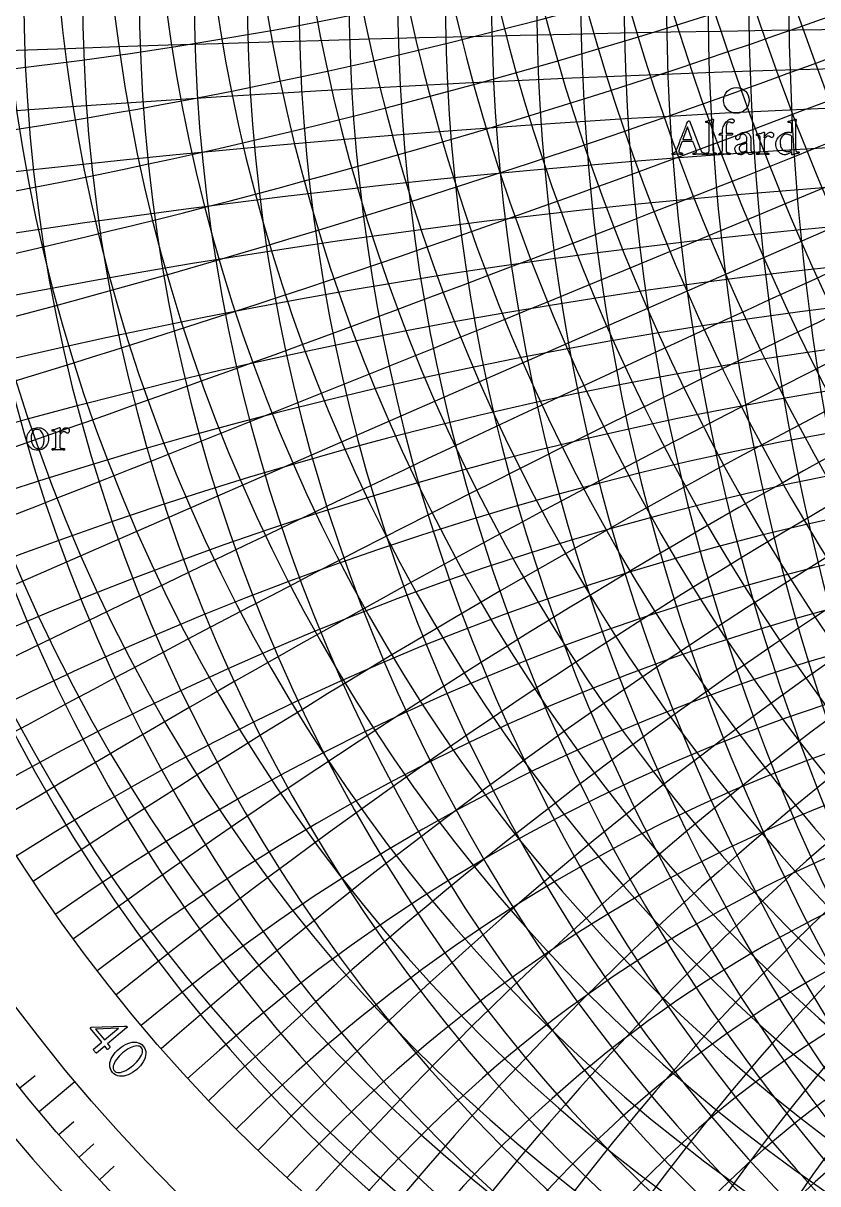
# Model space of a CAD drawing. Header units: millimetres. Extents: x -78 to 78, y -78 to 97.
# Drawn here: x -59.3 to -24.4, y -52.3 to -1.4 of the extents above; entities that cross this region are included whole.
import ezdxf

# ---------------------------------------------------------------- set-up
doc = ezdxf.new("R2010")
doc.units = ezdxf.units.MM
for name, color, linetype in [('CUT_OUTER', 1, 'Continuous'), ('ENGRAVE', 7, 'Continuous'), ('ENGRAVE_FINE', 8, 'Continuous'), ('TEXT', 5, 'Continuous')]:
    doc.layers.add(name, color=color, linetype=linetype)

msp = doc.modelspace()

# ---------------------------------------------------------------- linework, layer by layer
at = {"layer": 'CUT_OUTER'}
msp.add_arc((-0.0002, -0.0002), 77.9998, 178.593623, 0.21968, dxfattribs=at)
at = {"layer": 'ENGRAVE'}
for points in [[(-64.6943, -28.2418), (64.6943, 28.2418)], [(-58.5564, -49.1347), (-56.988, -47.8186)]]:
    msp.add_lwpolyline(points, dxfattribs=at)
for centre, radius in [((0, 0), 76.44), ((0, 0), 76.44), ((0, 0), 74.3925), ((0, 0), 70.59), ((0, 0), 70.59), ((0, 0), 70.59), ((-27.9888, -4.8204), 0.5647)]:
    msp.add_circle(centre, radius, dxfattribs=at)
for centre, radius, start, end in [((12.4469, 0), 71.679, 100, 260), ((25.6927, 0), 75.1203, 110, 250), ((40.7552, 0), 81.5103, 120, 240), ((59.232, 0), 92.1487, 130, 230), ((84.1259, 0), 109.8185, 140, 220), ((0, -406.5116), 400.3358, 80, 100), ((0, -206.3914), 193.9444, 70, 110), ((0, -141.18), 122.2655, 60, 120), ((0, -109.8185), 84.1259, 50, 130), ((0, -92.1487), 59.232, 40, 140), ((0, -81.5103), 40.7552, 30, 150)]:
    msp.add_arc(centre, radius, start, end, dxfattribs=at)
at = {"layer": 'ENGRAVE_FINE'}
for points in [[(-64.6943, -28.2418), (64.6943, 28.2418)], [(-59.405, -48.1053), (-58.7231, -47.553)], [(-57.69, -50.1492), (-57.0277, -49.5735)], [(-56.806, -51.1483), (-56.1539, -50.5612)], [(-55.9047, -52.132), (-55.2629, -51.5335)]]:
    msp.add_lwpolyline(points, dxfattribs=at)
for centre, radius, start, end in [((3.082, 0), 70.6573, 92.499999, 267.500001), ((6.1758, 0), 70.8596, 95, 265), ((9.2933, 0), 71.1991, 97.5, 262.5), ((15.6494, 0), 72.3039, 102.5, 257.5), ((18.9145, 0), 73.0801, 105, 255), ((22.2569, 0), 74.0157, 107.5, 252.5), ((29.2393, 0), 76.4061, 112.5, 247.5), ((32.9167, 0), 77.8874, 115, 245), ((36.7468, 0), 79.5819, 117.5, 242.5), ((44.9708, 0), 83.6978, 122.5, 237.5), ((49.4277, 0), 86.1745, 125, 235), ((54.1656, 0), 88.9767, 127.5, 232.5), ((64.6838, 0), 95.7442, 132.5, 227.5), ((70.59, 0), 99.8293, 135, 225), ((77.0355, 0), 104.4864, 137.5, 222.5), ((-2.8246, -1.2331), 70.6573, 296.083333, 111.083334), ((-5.66, -2.4708), 70.8596, 298.583333, 108.583334), ((-8.5172, -3.7181), 71.1991, 301.083333, 106.083334), ((-11.4073, -4.9798), 71.679, 303.583333, 103.583333), ((-14.3424, -6.2611), 72.3039, 306.083333, 101.083333), ((-17.3348, -7.5674), 73.0801, 308.583333, 98.583333), ((2.8246, 1.2331), 70.6573, 116.083333, 291.083334), ((5.66, 2.4708), 70.8596, 118.583333, 288.583334), ((8.5172, 3.7181), 71.1991, 121.083333, 286.083334), ((11.4073, 4.9798), 71.679, 123.583333, 283.583333), ((14.3424, 6.2611), 72.3039, 126.083333, 281.083333), ((17.3348, 7.5674), 73.0801, 128.583333, 278.583333), ((20.398, 8.9046), 74.0157, 131.083333, 276.083333), ((23.5468, 10.2792), 75.1203, 133.583333, 273.583333), ((26.7972, 11.6981), 76.4061, 136.083333, 271.083333), ((30.1674, 13.1694), 77.8874, 138.583333, 268.583333), ((33.6777, 14.7018), 79.5819, 141.083333, 266.083333), ((37.3513, 16.3054), 81.5103, 143.583333, 263.583333), ((41.2148, 17.992), 83.6978, 146.083333, 261.083333), ((45.2994, 19.7751), 86.1745, 148.583333, 258.583333), ((49.6417, 21.6707), 88.9767, 151.083333, 256.083333), ((54.2849, 23.6977), 92.1487, 153.583333, 253.583333), ((59.2814, 25.8789), 95.7442, 156.083333, 251.083333), ((64.6943, 28.2418), 99.8293, 158.583333, 248.583333), ((70.6014, 30.8205), 104.4864, 161.083333, 246.083333), ((77.0996, 33.6573), 109.8185, 163.583333, 243.583333), ((84.3112, 36.8055), 115.9568, 166.083333, 241.083333), ((92.393, 40.3335), 123.0699, 168.583333, 238.583333), ((101.5497, 44.3308), 131.3792, 171.083333, 236.083333), ((112.0538, 48.9163), 141.18, 173.583333, 233.583333), ((124.2765, 54.252), 152.8754, 176.083333, 231.083333), ((138.7373, 60.5648), 167.0302, 178.583333, 228.583333), ((-20.398, -8.9046), 74.0157, 311.083333, 96.083333), ((-23.5468, -10.2792), 75.1203, 313.583333, 93.583333), ((-26.7972, -11.6981), 76.4061, 316.083333, 91.083333), ((156.1858, 68.1818), 184.4606, 181.083333, 226.083333), ((177.746, 77.5938), 206.3914, 183.583333, 223.583333), ((205.184, 89.5716), 234.7477, 186.083333, 221.083333), ((241.4423, 105.3999), 272.7388, 188.583333, 218.583333), ((291.817, 127.3906), 326.1418, 191.083333, 216.083333), ((366.8994, 160.1673), 406.5116, 193.583333, 213.583333), ((491.4017, 214.5179), 540.811, 196.083333, 211.083333), ((739.4588, 322.8055), 809.9294, 198.5833333, 208.5833333), ((1481.7422, 646.844), 1618.3171, 201.0833333, 206.0833333), ((-1481.7422, -646.844), 1618.3171, 21.0833333, 26.0833333), ((-739.4588, -322.8055), 809.9294, 18.5833333, 28.5833333), ((-491.4017, -214.5179), 540.811, 16.083333, 31.083333), ((-366.8994, -160.1673), 406.5116, 13.583333, 33.583333), ((-291.817, -127.3906), 326.1418, 11.083333, 36.083333), ((-241.4423, -105.3999), 272.7388, 8.583333, 38.583333), ((-205.184, -89.5716), 234.7477, 6.083333, 41.083333), ((-177.746, -77.5938), 206.3914, 3.583333, 43.583333), ((-156.1858, -68.1818), 184.4606, 1.083333, 46.083333), ((-138.7373, -60.5648), 167.0302, 358.583333, 48.583333), ((-124.2765, -54.252), 152.8754, 356.083333, 51.083333), ((-112.0538, -48.9163), 141.18, 353.583333, 53.583333), ((-101.5497, -44.3308), 131.3792, 351.083333, 56.083333), ((-92.393, -40.3335), 123.0699, 348.583333, 58.583333), ((-84.3112, -36.8055), 115.9568, 346.083333, 61.083333), ((-77.0996, -33.6573), 109.8185, 343.583333, 63.583333), ((-70.6014, -30.8205), 104.4864, 341.083333, 66.083333), ((-64.6943, -28.2418), 99.8293, 338.583333, 68.583333), ((-59.2814, -25.8789), 95.7442, 336.083333, 71.083333), ((-54.2849, -23.6977), 92.1487, 333.583333, 73.583333), ((-49.6417, -21.6707), 88.9767, 331.083333, 76.083333), ((-45.2994, -19.7751), 86.1745, 328.583333, 78.583333), ((-41.2148, -17.992), 83.6978, 326.083333, 81.083333), ((-37.3513, -16.3054), 81.5103, 323.583333, 83.583333), ((-33.6777, -14.7018), 79.5819, 321.083333, 86.083333), ((-30.1674, -13.1694), 77.8874, 318.583333, 88.583333), ((-82.5736, 189.1534), 193.9444, 273.583333, 313.583333), ((-93.9184, 215.1414), 223.8829, 276.083333, 311.083333), ((-109.118, 249.9594), 263.4455, 278.583333, 308.583333), ((-130.4836, 298.9021), 318.4109, 281.083333, 306.083333), ((-162.6382, 372.5594), 400.3358, 283.583333, 303.583333), ((-216.369, 495.642), 536.1843, 286.083333, 301.083333), ((-324.0386, 742.2834), 806.8474, 288.5833333, 298.5833333), ((-647.4603, 1483.1539), 1616.7768, 291.0833333, 296.0833333), ((647.4603, -1483.1539), 1616.7768, 111.0833333, 116.0833333), ((324.0386, -742.2834), 806.8474, 108.5833333, 118.5833333), ((216.369, -495.642), 536.1843, 106.083333, 121.083333), ((162.6382, -372.5594), 400.3358, 103.583333, 123.583333), ((130.4836, -298.9021), 318.4109, 101.083333, 126.083333), ((109.118, -249.9594), 263.4455, 98.583333, 128.583333), ((93.9184, -215.1414), 223.8829, 96.083333, 131.083333), ((82.5736, -189.1534), 193.9444, 93.583333, 133.583333), ((73.7994, -169.0543), 170.4193, 91.083333, 136.083333), ((0, -1618.3171), 1616.7768, 87.5, 92.5), ((66.8258, -153.0797), 151.3807, 88.583333, 138.583333), ((0, -809.9294), 806.8474, 85, 95), ((61.1628, -140.1071), 135.6021, 86.083333, 141.083333), ((0, -540.811), 536.1843, 82.5, 97.5), ((56.4836, -129.3885), 122.2655, 83.583333, 143.583333), ((0, -326.1418), 318.4109, 77.5, 102.5), ((0, -272.7388), 263.4455, 75, 105), ((52.5625, -120.4063), 110.8041, 81.083333, 146.083333), ((0, -234.7477), 223.8829, 72.5, 107.5), ((49.2381, -112.791), 100.813, 78.583333, 148.583333), ((0, -184.4606), 170.4193, 67.5, 112.5), ((46.3923, -106.2719), 91.9947, 76.083333, 151.083333), ((0, -167.0302), 151.3807, 65, 115), ((43.9365, -100.6464), 84.1259, 73.583333, 153.583333), ((0, -152.8754), 135.6021, 62.5, 117.5), ((41.8032, -95.7596), 77.0355, 71.083333, 156.083333), ((0, -131.3792), 110.8041, 57.5, 122.5), ((39.94, -91.4915), 70.59, 68.583333, 158.583333), ((0, -123.0699), 100.813, 55, 125), ((0, -115.9568), 91.9947, 52.5, 127.5), ((0, -104.4864), 77.0355, 47.5, 132.5), ((0, -99.8293), 70.59, 45, 135), ((0, -95.7442), 64.6838, 42.5, 137.5), ((0, -88.9767), 54.1656, 37.5, 142.5), ((0, -86.1745), 49.4277, 35, 145), ((0, -83.6978), 44.9708, 32.5, 147.5), ((0, -79.5819), 36.7468, 27.5, 152.5), ((0, -77.8874), 32.9167, 25, 155), ((0, -76.4061), 29.2393, 22.5, 157.5)]:
    msp.add_arc(centre, radius, start, end, dxfattribs=at)
at = {"layer": 'TEXT'}
for points in [[(-30.5653, -6.8755), (-30.564, -6.872), (-30.5599, -6.8615), (-30.5531, -6.8441), (-30.5437, -6.8197), (-30.5319, -6.7893), (-30.5184, -6.7539), (-30.5029, -6.7136), (-30.4856, -6.6683), (-30.4668, -6.6191), (-30.4466, -6.5672), (-30.4252, -6.5126), (-30.4025, -6.4554), (-30.3791, -6.3963), (-30.3555, -6.3364), (-30.3318, -6.2756), (-30.308, -6.214), (-30.2843, -6.1526), (-30.261, -6.0924), (-30.2382, -6.0336), (-30.2158, -5.976), (-30.1942, -5.9208), (-30.1739, -5.869), (-30.1549, -5.8206), (-30.1372, -5.7756), (-30.1313, -5.7663), (-30.1227, -5.7563), (-30.1114, -5.7458), (-30.0974, -5.7347), (-30.0829, -5.7247), (-30.0703, -5.7176), (-30.0596, -5.7133), (-30.0507, -5.7119), (-30.0486, -5.712), (-30.047, -5.7122), (-30.0458, -5.7125), (-30.045, -5.713), (-30.0442, -5.7137), (-30.043, -5.7145), (-30.0414, -5.7154), (-30.0393, -5.7164), (-29.5862, -6.9051), (-29.5638, -6.9637), (-29.5469, -7.0076), (-29.5354, -7.0366), (-29.5292, -7.0508), (-29.5222, -7.0629), (-29.5124, -7.0742), (-29.5, -7.0846), (-29.4848, -7.0941), (-29.4683, -7.1026), (-29.4518, -7.1097), (-29.4353, -7.1156), (-29.4188, -7.1203), (-29.4038, -7.1238), (-29.3918, -7.1263), (-29.3827, -7.1277), (-29.3767, -7.1282), (-29.3728, -7.1347), (-29.3704, -7.1428), (-29.3694, -7.1524), (-29.3698, -7.1635), (-29.371, -7.1743), (-29.3721, -7.1826), (-29.3733, -7.1885), (-29.3744, -7.192), (-29.4066, -7.1898), (-29.437, -7.1877), (-29.4658, -7.1858), (-29.4928, -7.184), (-29.5203, -7.1825), (-29.5503, -7.1815), (-29.5829, -7.1808), (-29.618, -7.1806), (-29.6551, -7.1808), (-29.6889, -7.1815), (-29.7194, -7.1825), (-29.7467, -7.184), (-29.774, -7.1858), (-29.8045, -7.1877), (-29.8383, -7.1898), (-29.8754, -7.192), (-29.8793, -7.1866), (-29.8819, -7.1795), (-29.8833, -7.1707), (-29.8833, -7.1601), (-29.8823, -7.1496), (-29.8802, -7.1408), (-29.8771, -7.1337), (-29.8731, -7.1282), (-29.8614, -7.1277), (-29.8469, -7.1263), (-29.8295, -7.1238), (-29.8093, -7.1203), (-29.7894, -7.1159), (-29.7729, -7.1109), (-29.7598, -7.1051), (-29.7501, -7.0986), (-29.7461, -7.0932), (-29.7433, -7.0861), (-29.7416, -7.0773), (-29.741, -7.0668), (-29.7419, -7.0547), (-29.7447, -7.0392), (-29.7493, -7.02), (-29.7558, -6.9973), (-29.7637, -6.972), (-29.7726, -6.9452), (-29.7825, -6.9168), (-29.7934, -6.8869), (-29.8048, -6.8563), (-29.8162, -6.8262), (-29.8275, -6.7966), (-29.8389, -6.7673), (-29.8498, -6.7396), (-29.8597, -6.7144), (-29.8686, -6.6918), (-29.8765, -6.6717), (-29.883, -6.6552), (-29.8876, -6.6435), (-29.8904, -6.6365), (-29.8913, -6.6341), (-29.8916, -6.6338), (-29.8924, -6.633), (-29.8939, -6.6316), (-29.8959, -6.6296), (-29.8981, -6.6276), (-29.9004, -6.6261), (-29.9027, -6.6253), (-29.905, -6.625), (-29.923, -6.624), (-29.9431, -6.6233), (-29.9652, -6.6229), (-29.9892, -6.6227), (-30.0138, -6.6227), (-30.0376, -6.6227), (-30.0605, -6.6227), (-30.0826, -6.6227), (-30.0883, -6.6227), (-30.094, -6.6227), (-30.0997, -6.6227), (-30.1053, -6.6227), (-30.1109, -6.6227), (-30.1162, -6.6227), (-30.1211, -6.6227), (-30.1258, -6.6227), (-30.1587, -6.6228), (-30.189, -6.623), (-30.2168, -6.6234), (-30.242, -6.6239), (-30.2676, -6.6246), (-30.2966, -6.6259), (-30.3291, -6.6275), (-30.3649, -6.6296), (-30.3662, -6.6298), (-30.3678, -6.6304), (-30.3696, -6.6315), (-30.3718, -6.633), (-30.3738, -6.6345), (-30.3752, -6.6355), (-30.376, -6.6362), (-30.3763, -6.6364), (-30.3774, -6.6392), (-30.3806, -6.6478), (-30.3859, -6.662), (-30.3934, -6.6819), (-30.4024, -6.7058), (-30.4122, -6.7317), (-30.4229, -6.7599), (-30.4344, -6.7901), (-30.446, -6.8209), (-30.4569, -6.8507), (-30.467, -6.8795), (-30.4765, -6.9074), (-30.4858, -6.9347), (-30.4933, -6.9597), (-30.4989, -6.9825), (-30.5027, -7.003), (-30.5052, -7.0214), (-30.507, -7.0377), (-30.508, -7.0521), (-30.5084, -7.0645), (-30.5062, -7.0764), (-30.4996, -7.087), (-30.4885, -7.0963), (-30.4731, -7.1043), (-30.4553, -7.1111), (-30.4372, -7.1166), (-30.4189, -7.1208), (-30.4002, -7.1237), (-30.3832, -7.1257), (-30.3698, -7.1271), (-30.3599, -7.128), (-30.3535, -7.1282), (-30.3514, -7.1317), (-30.3496, -7.1376), (-30.348, -7.146), (-30.3467, -7.1567), (-30.346, -7.1679), (-30.3461, -7.1775), (-30.3471, -7.1855), (-30.349, -7.192), (-30.3698, -7.1909), (-30.3891, -7.1897), (-30.4068, -7.1886), (-30.423, -7.1874), (-30.4384, -7.1863), (-30.4537, -7.1852), (-30.4691, -7.184), (-30.4845, -7.1829), (-30.5011, -7.1819), (-30.5201, -7.1812), (-30.5415, -7.1808), (-30.5653, -7.1806), (-30.5894, -7.1808), (-30.6114, -7.1812), (-30.6315, -7.1819), (-30.6496, -7.1829), (-30.6666, -7.184), (-30.6837, -7.1852), (-30.7008, -7.1863), (-30.7179, -7.1874), (-30.7361, -7.1886), (-30.7566, -7.1897), (-30.7794, -7.1909), (-30.8044, -7.192), (-30.8064, -7.1885), (-30.8078, -7.1826), (-30.8087, -7.1743), (-30.809, -7.1635), (-30.8087, -7.1524), (-30.8078, -7.1428), (-30.8064, -7.1347), (-30.8044, -7.1282), (-30.7924, -7.1276), (-30.7768, -7.1257), (-30.7577, -7.1225), (-30.735, -7.118), (-30.7125, -7.1121), (-30.6943, -7.1046), (-30.6801, -7.0956), (-30.6701, -7.085), (-30.6536, -7.0627), (-30.6385, -7.0392), (-30.6246, -7.0143), (-30.612, -6.9882), (-30.6001, -6.9611), (-30.5884, -6.9333), (-30.5768, -6.9047), (-30.5653, -6.8755)], [(-30.1304, -5.9806), (-30.3331, -6.5225), (-30.333, -6.5228), (-30.3328, -6.5237), (-30.3324, -6.5251), (-30.3319, -6.5271), (-30.3313, -6.5291), (-30.3305, -6.5305), (-30.3296, -6.5314), (-30.3285, -6.5316), (-30.3058, -6.5327), (-30.281, -6.5336), (-30.254, -6.5344), (-30.2249, -6.5351), (-30.1962, -6.5356), (-30.1705, -6.5359), (-30.1478, -6.5361), (-30.1281, -6.5362), (-30.1026, -6.5361), (-30.0783, -6.5356), (-30.0553, -6.5349), (-30.0336, -6.5339), (-30.0121, -6.5328), (-29.9895, -6.5316), (-29.9659, -6.5305), (-29.9414, -6.5294), (-29.9393, -6.529), (-29.9377, -6.5279), (-29.9365, -6.5262), (-29.9357, -6.5237), (-29.9352, -6.5212), (-29.9348, -6.5194), (-29.9346, -6.5183), (-29.9346, -6.518)], [(-29.1854, -5.9442), (-29.1855, -5.931), (-29.1857, -5.9165), (-29.186, -5.9008), (-29.1865, -5.8838), (-29.1876, -5.8671), (-29.1897, -5.8522), (-29.1927, -5.8392), (-29.1968, -5.828), (-29.2033, -5.8166), (-29.2136, -5.8075), (-29.2277, -5.8007), (-29.2457, -5.7961), (-29.266, -5.7932), (-29.287, -5.791), (-29.3087, -5.7897), (-29.3311, -5.7893), (-29.3322, -5.7875), (-29.3331, -5.7822), (-29.3339, -5.7733), (-29.3345, -5.7608), (-29.3346, -5.7483), (-29.3337, -5.7389), (-29.3318, -5.7329), (-29.3289, -5.7301), (-29.287, -5.7246), (-29.2457, -5.7173), (-29.205, -5.7081), (-29.1649, -5.6971), (-29.1256, -5.6846), (-29.0875, -5.6712), (-29.0505, -5.6567), (-29.0146, -5.6413), (-29.0101, -5.6421), (-29.0058, -5.6444), (-29.0016, -5.6483), (-28.9975, -5.6538), (-28.994, -5.66), (-28.9916, -5.6661), (-28.9901, -5.672), (-28.9896, -5.6777), (-28.9903, -5.6809), (-28.9927, -5.6903), (-28.9966, -5.7059), (-29.0021, -5.7278), (-29.0076, -5.7556), (-29.0115, -5.7887), (-29.0138, -5.8273), (-29.0146, -5.8713), (-29.0146, -6.9279), (-29.0145, -6.9525), (-29.0143, -6.9762), (-29.014, -6.9992), (-29.0135, -7.0212), (-29.0124, -7.0419), (-29.0103, -7.0605), (-29.0073, -7.0772), (-29.0032, -7.0918), (-28.9995, -7.0974), (-28.9927, -7.1026), (-28.9829, -7.1076), (-28.9702, -7.1123), (-28.9557, -7.1165), (-28.9406, -7.12), (-28.925, -7.1228), (-28.9087, -7.1248), (-28.8934, -7.1263), (-28.8806, -7.1274), (-28.8701, -7.128), (-28.862, -7.1282), (-28.859, -7.1337), (-28.8566, -7.1408), (-28.855, -7.1496), (-28.8541, -7.1601), (-28.8542, -7.1707), (-28.8555, -7.1795), (-28.8581, -7.1866), (-28.862, -7.192), (-28.8952, -7.1898), (-28.9264, -7.1877), (-28.9556, -7.1858), (-28.9827, -7.184), (-29.0098, -7.1825), (-29.0385, -7.1815), (-29.069, -7.1808), (-29.1011, -7.1806), (-29.1322, -7.1808), (-29.1618, -7.1815), (-29.1897, -7.1825), (-29.2161, -7.184), (-29.2428, -7.1858), (-29.2716, -7.1877), (-29.3026, -7.1898), (-29.3357, -7.192), (-29.3396, -7.1866), (-29.3422, -7.1795), (-29.3436, -7.1707), (-29.3437, -7.1601), (-29.3427, -7.1496), (-29.3411, -7.1408), (-29.3387, -7.1337), (-29.3357, -7.1282), (-29.3277, -7.128), (-29.3175, -7.1274), (-29.3049, -7.1263), (-29.2901, -7.1248), (-29.2743, -7.1228), (-29.2588, -7.12), (-29.2436, -7.1165), (-29.2287, -7.1123), (-29.2156, -7.1076), (-29.2059, -7.1026), (-29.1996, -7.0974), (-29.1968, -7.0918), (-29.1927, -7.0772), (-29.1897, -7.0605), (-29.1876, -7.0419), (-29.1865, -7.0212), (-29.186, -6.9992), (-29.1857, -6.9762), (-29.1855, -6.9525), (-29.1854, -6.9279)], [(-28.2176, -5.6345), (-28.1948, -5.6348), (-28.1764, -5.6356), (-28.1623, -5.637), (-28.1527, -5.639), (-28.1447, -5.6422), (-28.1354, -5.647), (-28.1248, -5.6535), (-28.1129, -5.6618), (-28.1094, -5.6659), (-28.1058, -5.6715), (-28.102, -5.6784), (-28.0981, -5.6868), (-28.0946, -5.696), (-28.0921, -5.7051), (-28.0906, -5.7142), (-28.0901, -5.7233), (-28.0922, -5.7501), (-28.0984, -5.7714), (-28.1087, -5.7871), (-28.1231, -5.7973), (-28.139, -5.8038), (-28.1536, -5.8084), (-28.1669, -5.8112), (-28.1789, -5.8121), (-28.1869, -5.8117), (-28.1949, -5.8104), (-28.2028, -5.8082), (-28.2108, -5.8053), (-28.2189, -5.8017), (-28.2273, -5.7979), (-28.236, -5.7937), (-28.245, -5.7893), (-28.2536, -5.784), (-28.2615, -5.7796), (-28.2684, -5.7761), (-28.2746, -5.7734), (-28.281, -5.7714), (-28.2888, -5.77), (-28.298, -5.7691), (-28.3087, -5.7688), (-28.333, -5.7721), (-28.3557, -5.7819), (-28.3768, -5.7983), (-28.3964, -5.8212), (-28.4127, -5.8507), (-28.424, -5.8867), (-28.4303, -5.9292), (-28.4317, -5.9783), (-28.4317, -6.2538), (-28.1675, -6.2538), (-28.1635, -6.255), (-28.1607, -6.2584), (-28.159, -6.2641), (-28.1584, -6.2721), (-28.1584, -6.2742), (-28.1584, -6.276), (-28.1584, -6.2776), (-28.1584, -6.2789), (-28.1603, -6.2967), (-28.1658, -6.3136), (-28.1751, -6.3297), (-28.188, -6.3449), (-28.4317, -6.3449), (-28.4317, -6.9279), (-28.4316, -6.9525), (-28.4314, -6.9762), (-28.431, -6.9992), (-28.4305, -7.0212), (-28.4295, -7.0419), (-28.4274, -7.0605), (-28.4243, -7.0772), (-28.4203, -7.0918), (-28.4164, -7.0974), (-28.4092, -7.1026), (-28.3987, -7.1076), (-28.385, -7.1123), (-28.3693, -7.1165), (-28.3531, -7.12), (-28.3363, -7.1228), (-28.319, -7.1248), (-28.3027, -7.1263), (-28.2891, -7.1274), (-28.2782, -7.128), (-28.27, -7.1282), (-28.2669, -7.1337), (-28.2646, -7.1408), (-28.263, -7.1496), (-28.262, -7.1601), (-28.2621, -7.1707), (-28.2635, -7.1795), (-28.2661, -7.1866), (-28.27, -7.192), (-28.3034, -7.1898), (-28.3355, -7.1877), (-28.3661, -7.1858), (-28.3952, -7.184), (-28.4243, -7.1825), (-28.4544, -7.1815), (-28.4858, -7.1808), (-28.5182, -7.1806), (-28.5493, -7.1808), (-28.5788, -7.1815), (-28.6068, -7.1825), (-28.6332, -7.184), (-28.6599, -7.1858), (-28.6887, -7.1877), (-28.7197, -7.1898), (-28.7527, -7.192), (-28.7567, -7.1866), (-28.7593, -7.1795), (-28.7606, -7.1707), (-28.7607, -7.1601), (-28.7598, -7.1496), (-28.7582, -7.1408), (-28.7558, -7.1337), (-28.7527, -7.1282), (-28.7448, -7.128), (-28.7345, -7.1274), (-28.722, -7.1263), (-28.7072, -7.1248), (-28.6914, -7.1228), (-28.6759, -7.12), (-28.6607, -7.1165), (-28.6457, -7.1123), (-28.6326, -7.1076), (-28.623, -7.1026), (-28.6167, -7.0974), (-28.6138, -7.0918), (-28.6098, -7.0772), (-28.6067, -7.0605), (-28.6047, -7.0419), (-28.6036, -7.0212), (-28.6031, -6.9992), (-28.6027, -6.9762), (-28.6025, -6.9525), (-28.6025, -6.9279), (-28.6025, -6.3449), (-28.7323, -6.3449), (-28.7344, -6.3444), (-28.7362, -6.3429), (-28.7378, -6.3404), (-28.7391, -6.337), (-28.7401, -6.3332), (-28.7408, -6.3298), (-28.7412, -6.3269), (-28.7414, -6.3244), (-28.7405, -6.3214), (-28.7379, -6.3167), (-28.7337, -6.3106), (-28.7277, -6.3028), (-28.7208, -6.2943), (-28.7138, -6.286), (-28.7066, -6.2778), (-28.6992, -6.2698), (-28.6928, -6.2628), (-28.6881, -6.2578), (-28.6854, -6.2548), (-28.6844, -6.2538), (-28.6025, -6.2538), (-28.6025, -6.2106), (-28.6, -6.1512), (-28.5925, -6.0939), (-28.58, -6.0385), (-28.5626, -5.9851), (-28.5413, -5.9344), (-28.5174, -5.8869), (-28.4907, -5.8428), (-28.4613, -5.8018), (-28.4303, -5.7647), (-28.3987, -5.7318), (-28.3665, -5.7032), (-28.3338, -5.6789), (-28.3017, -5.6594), (-28.2717, -5.6456), (-28.2437, -5.6372), (-28.2176, -5.6345)], [(-25.7265, -6.2106), (-25.7074, -6.2111), (-25.6866, -6.2126), (-25.6642, -6.2151), (-25.64, -6.2185), (-25.617, -6.2225), (-25.5984, -6.2262), (-25.584, -6.2299), (-25.5739, -6.2333), (-25.5689, -6.2305), (-25.5654, -6.222), (-25.5632, -6.2077), (-25.5625, -6.1878), (-25.5625, -5.9442), (-25.5626, -5.931), (-25.5628, -5.9165), (-25.5632, -5.9008), (-25.5637, -5.8838), (-25.5647, -5.8671), (-25.5668, -5.8522), (-25.5699, -5.8392), (-25.5739, -5.828), (-25.5805, -5.8166), (-25.591, -5.8075), (-25.6055, -5.8007), (-25.624, -5.7961), (-25.6448, -5.7932), (-25.6661, -5.791), (-25.6881, -5.7897), (-25.7105, -5.7893), (-25.7116, -5.7875), (-25.7125, -5.7822), (-25.7133, -5.7733), (-25.714, -5.7608), (-25.714, -5.7483), (-25.7131, -5.7389), (-25.7112, -5.7329), (-25.7083, -5.7301), (-25.6664, -5.7246), (-25.6249, -5.7173), (-25.5838, -5.7081), (-25.5432, -5.6971), (-25.5034, -5.6846), (-25.4649, -5.6712), (-25.4277, -5.6567), (-25.3918, -5.6413), (-25.3873, -5.6421), (-25.3829, -5.6444), (-25.3787, -5.6483), (-25.3747, -5.6538), (-25.3712, -5.66), (-25.3687, -5.6661), (-25.3672, -5.672), (-25.3667, -5.6777), (-25.3675, -5.6809), (-25.3698, -5.6903), (-25.3738, -5.7059), (-25.3792, -5.7278), (-25.3847, -5.7556), (-25.3886, -5.7887), (-25.391, -5.8273), (-25.3918, -5.8713), (-25.3918, -6.8231), (-25.3915, -6.8551), (-25.3909, -6.8872), (-25.3898, -6.9194), (-25.3883, -6.9518), (-25.3863, -6.9817), (-25.3835, -7.0067), (-25.38, -7.0267), (-25.3758, -7.0417), (-25.3682, -7.053), (-25.3567, -7.0619), (-25.3414, -7.0684), (-25.3223, -7.0725), (-25.3024, -7.0751), (-25.285, -7.0773), (-25.27, -7.0791), (-25.2574, -7.0804), (-25.2533, -7.0804), (-25.25, -7.0804), (-25.2476, -7.0804), (-25.246, -7.0804), (-25.244, -7.0821), (-25.2423, -7.0847), (-25.2411, -7.0883), (-25.2403, -7.0929), (-25.2398, -7.0977), (-25.2395, -7.1018), (-25.2393, -7.1051), (-25.2392, -7.1078), (-25.2394, -7.1097), (-25.24, -7.1132), (-25.2411, -7.1182), (-25.2426, -7.1248), (-25.2447, -7.1313), (-25.2474, -7.1359), (-25.2509, -7.1387), (-25.2551, -7.1396), (-25.2842, -7.1416), (-25.3146, -7.1453), (-25.3463, -7.1507), (-25.3792, -7.1578), (-25.4116, -7.1657), (-25.4416, -7.1735), (-25.4691, -7.1811), (-25.4942, -7.1886), (-25.5153, -7.1951), (-25.5307, -7.1997), (-25.5403, -7.2025), (-25.5443, -7.2034), (-25.5486, -7.2024), (-25.5523, -7.1994), (-25.5554, -7.1944), (-25.558, -7.1874), (-25.56, -7.1798), (-25.5614, -7.1726), (-25.5623, -7.1661), (-25.5625, -7.1601), (-25.5625, -7.0827), (-25.563, -7.0742), (-25.5642, -7.069), (-25.5664, -7.0673), (-25.5694, -7.069), (-25.5795, -7.079), (-25.5941, -7.0907), (-25.6131, -7.104), (-25.6365, -7.1191), (-25.6628, -7.1347), (-25.6903, -7.1496), (-25.7192, -7.1638), (-25.7493, -7.1772), (-25.7796, -7.1887), (-25.809, -7.1968), (-25.8376, -7.2018), (-25.8654, -7.2034), (-25.9148, -7.1995), (-25.963, -7.1877), (-26.0099, -7.1682), (-26.0555, -7.1408), (-26.0984, -7.1066), (-26.1369, -7.0668), (-26.1712, -7.0212), (-26.2013, -6.97), (-26.2257, -6.9143), (-26.2431, -6.8553), (-26.2536, -6.793), (-26.2571, -6.7275), (-26.2537, -6.6737), (-26.2437, -6.6219), (-26.2269, -6.5718), (-26.2035, -6.5237), (-26.1749, -6.478), (-26.1426, -6.4354), (-26.1066, -6.396), (-26.0669, -6.3597), (-26.0249, -6.3268), (-25.9818, -6.2977), (-25.9378, -6.2722), (-25.8927, -6.2504), (-25.8482, -6.233), (-25.8056, -6.2205), (-25.7651, -6.2131), (-25.7265, -6.2106)], [(-27.5983, -6.2151), (-27.5669, -6.2177), (-27.5365, -6.2254), (-27.5071, -6.2382), (-27.4787, -6.2561), (-27.4522, -6.2783), (-27.4283, -6.3039), (-27.4072, -6.333), (-27.3888, -6.3654), (-27.3738, -6.4007), (-27.3631, -6.4383), (-27.3567, -6.4781), (-27.3546, -6.5203), (-27.3546, -6.978), (-27.3536, -6.9988), (-27.3506, -7.0181), (-27.3456, -7.0358), (-27.3387, -7.052), (-27.3294, -7.0654), (-27.3176, -7.075), (-27.3032, -7.0808), (-27.2863, -7.0827), (-27.2712, -7.0818), (-27.2578, -7.0793), (-27.2462, -7.075), (-27.2362, -7.069), (-27.2279, -7.0629), (-27.2214, -7.0582), (-27.2166, -7.055), (-27.2134, -7.0531), (-27.2113, -7.0535), (-27.2094, -7.0548), (-27.2079, -7.0569), (-27.2066, -7.0599), (-27.2056, -7.0632), (-27.2049, -7.0662), (-27.2045, -7.0689), (-27.2043, -7.0713), (-27.205, -7.0834), (-27.2072, -7.0947), (-27.2107, -7.105), (-27.2157, -7.1146), (-27.2236, -7.1208), (-27.2336, -7.1282), (-27.2458, -7.1368), (-27.2601, -7.1465), (-27.2756, -7.1564), (-27.2914, -7.1658), (-27.3075, -7.1746), (-27.3239, -7.1829), (-27.3399, -7.1899), (-27.3549, -7.1948), (-27.3689, -7.1978), (-27.3819, -7.1988), (-27.4052, -7.1958), (-27.4272, -7.1869), (-27.4479, -7.1719), (-27.4673, -7.151), (-27.4845, -7.127), (-27.4984, -7.1026), (-27.509, -7.078), (-27.5163, -7.0531), (-27.5223, -7.0587), (-27.5314, -7.0662), (-27.5434, -7.0757), (-27.5584, -7.0873), (-27.5756, -7.0999), (-27.594, -7.1126), (-27.6137, -7.1255), (-27.6347, -7.1385), (-27.6563, -7.1512), (-27.6777, -7.163), (-27.699, -7.1739), (-27.7201, -7.184), (-27.7404, -7.1925), (-27.7591, -7.1985), (-27.7762, -7.2022), (-27.7918, -7.2034), (-27.8443, -7.1988), (-27.8926, -7.1849), (-27.9366, -7.1618), (-27.9763, -7.1294), (-28.0091, -7.0903), (-28.0326, -7.0471), (-28.0467, -6.9998), (-28.0514, -6.9484), (-28.0491, -6.9154), (-28.042, -6.8849), (-28.0303, -6.8568), (-28.0138, -6.8311), (-27.9951, -6.8088), (-27.9765, -6.7909), (-27.9581, -6.7775), (-27.9398, -6.7685), (-27.907, -6.7569), (-27.8724, -6.7448), (-27.8359, -6.7324), (-27.7975, -6.7195), (-27.7589, -6.7065), (-27.7215, -6.6936), (-27.6854, -6.6809), (-27.6506, -6.6683), (-27.6188, -6.6565), (-27.5914, -6.6461), (-27.5687, -6.6371), (-27.5504, -6.6296), (-27.5422, -6.6259), (-27.5356, -6.6219), (-27.5308, -6.6174), (-27.5277, -6.6125), (-27.5257, -6.6061), (-27.5243, -6.5974), (-27.5234, -6.5862), (-27.5231, -6.5726), (-27.5231, -6.5134), (-27.5247, -6.4885), (-27.5294, -6.4636), (-27.5372, -6.4389), (-27.5482, -6.4144), (-27.5618, -6.3909), (-27.5778, -6.3694), (-27.596, -6.3499), (-27.6165, -6.3324), (-27.6388, -6.318), (-27.6626, -6.3076), (-27.6878, -6.3014), (-27.7144, -6.2994), (-27.741, -6.3017), (-27.7639, -6.3085), (-27.7831, -6.3199), (-27.7986, -6.3358), (-27.8113, -6.3559), (-27.822, -6.3796), (-27.8307, -6.4071), (-27.8374, -6.4383), (-27.8516, -6.4851), (-27.8738, -6.5186), (-27.904, -6.5386), (-27.9421, -6.5453), (-27.9593, -6.5435), (-27.9743, -6.5379), (-27.9871, -6.5287), (-27.9979, -6.5157), (-28.0064, -6.5006), (-28.0124, -6.485), (-28.016, -6.4687), (-28.0172, -6.4519), (-28.017, -6.4477), (-28.0161, -6.442), (-28.0147, -6.4347), (-28.0127, -6.4258), (-28.0103, -6.4167), (-28.0076, -6.409), (-28.0046, -6.4025), (-28.0013, -6.3973), (-27.9824, -6.3806), (-27.9597, -6.3626), (-27.9334, -6.3431), (-27.9034, -6.3222), (-27.8704, -6.3012), (-27.8354, -6.2817), (-27.7981, -6.2637), (-27.7588, -6.247), (-27.7184, -6.2331), (-27.6782, -6.2231), (-27.6382, -6.2171), (-27.5983, -6.2151)], [(-26.503, -6.2129), (-26.4816, -6.2141), (-26.4609, -6.2177), (-26.4406, -6.2237), (-26.421, -6.2322), (-26.4031, -6.2424), (-26.388, -6.2536), (-26.3757, -6.2657), (-26.3664, -6.2789), (-26.3642, -6.2839), (-26.3624, -6.2897), (-26.3608, -6.2964), (-26.3595, -6.3039), (-26.3585, -6.312), (-26.3578, -6.3204), (-26.3574, -6.3291), (-26.3572, -6.3381), (-26.359, -6.3667), (-26.3644, -6.391), (-26.3733, -6.4111), (-26.3857, -6.4269), (-26.3993, -6.4389), (-26.4116, -6.4474), (-26.4226, -6.4525), (-26.4324, -6.4542), (-26.4436, -6.4532), (-26.4546, -6.4502), (-26.4653, -6.4453), (-26.4757, -6.4383), (-26.4858, -6.4306), (-26.4956, -6.4235), (-26.5051, -6.4169), (-26.5144, -6.411), (-26.5224, -6.4055), (-26.5306, -6.4004), (-26.5389, -6.3958), (-26.5474, -6.3916), (-26.5568, -6.3881), (-26.5682, -6.3856), (-26.5813, -6.3841), (-26.5963, -6.3836), (-26.6197, -6.3861), (-26.6422, -6.3936), (-26.6636, -6.406), (-26.684, -6.4235), (-26.703, -6.4439), (-26.7202, -6.4653), (-26.7355, -6.4877), (-26.7489, -6.5112), (-26.7599, -6.5336), (-26.7677, -6.5533), (-26.7724, -6.5701), (-26.774, -6.584), (-26.774, -6.9279), (-26.7739, -6.9525), (-26.7737, -6.9762), (-26.7733, -6.9992), (-26.7728, -7.0212), (-26.7717, -7.0419), (-26.7697, -7.0605), (-26.7666, -7.0772), (-26.7626, -7.0918), (-26.758, -7.0974), (-26.7489, -7.1026), (-26.7352, -7.1076), (-26.717, -7.1123), (-26.6962, -7.1165), (-26.6749, -7.12), (-26.653, -7.1228), (-26.6305, -7.1248), (-26.6097, -7.1263), (-26.5929, -7.1274), (-26.5801, -7.128), (-26.5713, -7.1282), (-26.5682, -7.1337), (-26.5659, -7.1408), (-26.5642, -7.1496), (-26.5633, -7.1601), (-26.5634, -7.1707), (-26.5647, -7.1795), (-26.5674, -7.1866), (-26.5713, -7.192), (-26.6056, -7.1898), (-26.6402, -7.1877), (-26.675, -7.1858), (-26.7102, -7.184), (-26.7452, -7.1825), (-26.7796, -7.1815), (-26.8135, -7.1808), (-26.8468, -7.1806), (-26.8784, -7.1808), (-26.9094, -7.1815), (-26.9399, -7.1825), (-26.9698, -7.184), (-27, -7.1858), (-27.0313, -7.1877), (-27.0637, -7.1898), (-27.0973, -7.192), (-27.1012, -7.1866), (-27.1038, -7.1795), (-27.1052, -7.1707), (-27.1053, -7.1601), (-27.1043, -7.1496), (-27.1027, -7.1408), (-27.1004, -7.1337), (-27.0973, -7.1282), (-27.0893, -7.128), (-27.0788, -7.1274), (-27.0659, -7.1263), (-27.0506, -7.1248), (-27.0343, -7.1228), (-27.0185, -7.12), (-27.003, -7.1165), (-26.988, -7.1123), (-26.9749, -7.1076), (-26.9652, -7.1026), (-26.959, -7.0974), (-26.9561, -7.0918), (-26.9521, -7.0772), (-26.949, -7.0605), (-26.9469, -7.0419), (-26.9459, -7.0212), (-26.9454, -6.9992), (-26.945, -6.9762), (-26.9448, -6.9525), (-26.9447, -6.9279), (-26.9447, -6.5134), (-26.9448, -6.5012), (-26.945, -6.4872), (-26.9454, -6.4716), (-26.9459, -6.4542), (-26.9469, -6.437), (-26.949, -6.4218), (-26.9521, -6.4085), (-26.9561, -6.3973), (-26.9611, -6.3878), (-26.9692, -6.3799), (-26.9805, -6.3736), (-26.9948, -6.3688), (-27.0108, -6.3653), (-27.0267, -6.3626), (-27.0426, -6.3607), (-27.0586, -6.3597), (-27.0731, -6.3592), (-27.0848, -6.3589), (-27.0936, -6.3587), (-27.0996, -6.3586), (-27.1007, -6.3552), (-27.1019, -6.3495), (-27.103, -6.3415), (-27.1041, -6.3313), (-27.1047, -6.3207), (-27.1041, -6.3119), (-27.1024, -6.3048), (-27.0996, -6.2994), (-27.0566, -6.293), (-27.0142, -6.2851), (-26.9723, -6.2759), (-26.9311, -6.2652), (-26.8911, -6.253), (-26.8531, -6.239), (-26.8171, -6.2234), (-26.7831, -6.206), (-26.7786, -6.2069), (-26.7742, -6.2094), (-26.77, -6.2137), (-26.766, -6.2197), (-26.7625, -6.2262), (-26.76, -6.2322), (-26.7585, -6.2376), (-26.758, -6.2425), (-26.7583, -6.2483), (-26.7591, -6.259), (-26.7606, -6.2745), (-26.7626, -6.2948), (-26.7648, -6.3177), (-26.7668, -6.3407), (-26.7688, -6.3638), (-26.7705, -6.387), (-26.772, -6.4083), (-26.7731, -6.4255), (-26.7737, -6.4385), (-26.774, -6.4474), (-26.7737, -6.4504), (-26.7731, -6.4525), (-26.772, -6.4538), (-26.7705, -6.4542), (-26.7689, -6.4541), (-26.7674, -6.4537), (-26.7661, -6.4529), (-26.7648, -6.4519), (-26.7522, -6.4275), (-26.7372, -6.4021), (-26.7198, -6.3757), (-26.6999, -6.3483), (-26.6782, -6.3214), (-26.6553, -6.2965), (-26.631, -6.2736), (-26.6054, -6.2527), (-26.5794, -6.2353), (-26.5536, -6.2228), (-26.5282, -6.2153), (-26.503, -6.2129)], [(-25.7994, -6.3039), (-25.84, -6.3073), (-25.8776, -6.3173), (-25.9123, -6.334), (-25.9439, -6.3574), (-25.9724, -6.3861), (-25.9975, -6.4186), (-26.0191, -6.455), (-26.0373, -6.4952), (-26.0518, -6.5379), (-26.0621, -6.5817), (-26.0683, -6.6267), (-26.0703, -6.6728), (-26.0681, -6.7242), (-26.0612, -6.7736), (-26.0498, -6.821), (-26.0339, -6.8664), (-26.0135, -6.9086), (-25.9889, -6.9466), (-25.96, -6.9804), (-25.9269, -7.0098), (-25.8897, -7.0337), (-25.8489, -7.0508), (-25.8043, -7.0611), (-25.7561, -7.0645), (-25.7195, -7.0626), (-25.6849, -7.0568), (-25.6523, -7.0472), (-25.6217, -7.0337), (-25.5958, -7.0186), (-25.5773, -7.0039), (-25.5662, -6.9896), (-25.5625, -6.9757), (-25.5625, -6.4132), (-25.567, -6.3941), (-25.5805, -6.3754), (-25.6029, -6.3571), (-25.6343, -6.3392), (-25.6715, -6.3238), (-25.7114, -6.3128), (-25.754, -6.3061), (-25.7994, -6.3039)], [(-27.7167, -7.0827), (-27.6969, -7.0816), (-27.6763, -7.0781), (-27.6548, -7.0725), (-27.6324, -7.0645), (-27.6105, -7.0552), (-27.5903, -7.0454), (-27.5718, -7.0352), (-27.555, -7.0246), (-27.541, -7.0145), (-27.5311, -7.0056), (-27.5251, -6.998), (-27.5231, -6.9916), (-27.5231, -6.6888), (-27.5462, -6.696), (-27.5721, -6.7041), (-27.6008, -6.7131), (-27.6324, -6.7229), (-27.6633, -6.7326), (-27.6899, -6.7411), (-27.7123, -6.7485), (-27.7303, -6.7548), (-27.7587, -6.7675), (-27.7844, -6.7827), (-27.8076, -6.8005), (-27.8282, -6.8208), (-27.8452, -6.8437), (-27.8573, -6.8692), (-27.8645, -6.8973), (-27.867, -6.9279), (-27.8643, -6.9577), (-27.8561, -6.9856), (-27.8426, -7.0118), (-27.8237, -7.036), (-27.8008, -7.0564), (-27.7753, -7.071), (-27.7473, -7.0798), (-27.7167, -7.0827)], [(-58.6191, -19.1631), (-58.5477, -19.167), (-58.4816, -19.179), (-58.4208, -19.1989), (-58.3652, -19.2268), (-58.3153, -19.2615), (-58.2713, -19.302), (-58.2333, -19.3481), (-58.2013, -19.3999), (-58.1758, -19.4564), (-58.1577, -19.5166), (-58.1468, -19.5805), (-58.1432, -19.6481), (-58.147, -19.718), (-58.1586, -19.7844), (-58.1778, -19.8473), (-58.2047, -19.9065), (-58.2383, -19.961), (-58.2775, -20.0096), (-58.3225, -20.0521), (-58.3732, -20.0887), (-58.4284, -20.1181), (-58.487, -20.1391), (-58.5491, -20.1517), (-58.6145, -20.1559), (-58.6851, -20.1518), (-58.7509, -20.1396), (-58.812, -20.1194), (-58.8684, -20.091), (-58.9194, -20.0557), (-58.9641, -20.0147), (-59.0025, -19.968), (-59.0347, -19.9156), (-59.0601, -19.8586), (-59.0782, -19.7981), (-59.0891, -19.734), (-59.0927, -19.6663), (-59.0888, -19.5964), (-59.0771, -19.5302), (-59.0575, -19.4678), (-59.0301, -19.409), (-58.996, -19.355), (-58.9564, -19.3071), (-58.9112, -19.2651), (-58.8605, -19.2291), (-58.8053, -19.2002), (-58.7466, -19.1796), (-58.6846, -19.1672), (-58.6191, -19.1631)], [(-58.6441, -19.2382), (-58.6886, -19.2417), (-58.7284, -19.2521), (-58.7637, -19.2696), (-58.7944, -19.294), (-58.8209, -19.3239), (-58.8434, -19.3577), (-58.8619, -19.3956), (-58.8764, -19.4374), (-58.8874, -19.4818), (-58.8952, -19.5271), (-58.8999, -19.5734), (-58.9015, -19.6208), (-58.8993, -19.6743), (-58.8926, -19.7278), (-58.8816, -19.7813), (-58.8662, -19.8348), (-58.8464, -19.886), (-58.8223, -19.9327), (-58.794, -19.9748), (-58.7614, -20.0124), (-58.7248, -20.0433), (-58.6843, -20.0654), (-58.6399, -20.0786), (-58.5918, -20.083), (-58.5464, -20.0795), (-58.5061, -20.0691), (-58.4707, -20.0516), (-58.4403, -20.0272), (-58.4144, -19.9973), (-58.3922, -19.9632), (-58.374, -19.925), (-58.3595, -19.8826), (-58.3486, -19.8379), (-58.3407, -19.7927), (-58.336, -19.7468), (-58.3345, -19.7005), (-58.3367, -19.646), (-58.3436, -19.592), (-58.355, -19.5384), (-58.3709, -19.4853), (-58.3911, -19.4345), (-58.4153, -19.3882), (-58.4435, -19.3463), (-58.4756, -19.3088), (-58.5118, -19.2779), (-58.5519, -19.2558), (-58.596, -19.2426), (-58.6441, -19.2382)], [(-57.3781, -19.1676), (-57.3567, -19.1688), (-57.336, -19.1724), (-57.3157, -19.1785), (-57.2961, -19.187), (-57.2782, -19.1971), (-57.2631, -19.2083), (-57.2508, -19.2205), (-57.2415, -19.2336), (-57.2393, -19.2386), (-57.2375, -19.2445), (-57.2359, -19.2512), (-57.2346, -19.2587), (-57.2336, -19.2668), (-57.2329, -19.2752), (-57.2325, -19.2839), (-57.2323, -19.2929), (-57.2341, -19.3215), (-57.2395, -19.3458), (-57.2484, -19.3659), (-57.2608, -19.3817), (-57.2744, -19.3936), (-57.2867, -19.4022), (-57.2977, -19.4073), (-57.3075, -19.409), (-57.3187, -19.408), (-57.3297, -19.405), (-57.3404, -19.4), (-57.3508, -19.393), (-57.3609, -19.3854), (-57.3707, -19.3782), (-57.3802, -19.3717), (-57.3895, -19.3657), (-57.3975, -19.3602), (-57.4057, -19.3552), (-57.414, -19.3506), (-57.4225, -19.3464), (-57.4319, -19.3429), (-57.4433, -19.3404), (-57.4564, -19.3389), (-57.4714, -19.3384), (-57.4949, -19.3409), (-57.5173, -19.3484), (-57.5387, -19.3608), (-57.5591, -19.3782), (-57.5781, -19.3987), (-57.5953, -19.4201), (-57.6106, -19.4425), (-57.624, -19.4659), (-57.635, -19.4884), (-57.6428, -19.508), (-57.6475, -19.5248), (-57.6491, -19.5388), (-57.6491, -19.8826), (-57.649, -19.9072), (-57.6488, -19.931), (-57.6484, -19.9539), (-57.6479, -19.976), (-57.6469, -19.9966), (-57.6448, -20.0153), (-57.6417, -20.0319), (-57.6377, -20.0466), (-57.6331, -20.0521), (-57.624, -20.0574), (-57.6103, -20.0624), (-57.5921, -20.0671), (-57.5714, -20.0713), (-57.55, -20.0747), (-57.5281, -20.0775), (-57.5056, -20.0796), (-57.4848, -20.0811), (-57.468, -20.0821), (-57.4552, -20.0828), (-57.4464, -20.083), (-57.4433, -20.0884), (-57.441, -20.0955), (-57.4394, -20.1044), (-57.4384, -20.1149), (-57.4385, -20.1254), (-57.4398, -20.1342), (-57.4425, -20.1414), (-57.4464, -20.1468), (-57.4807, -20.1446), (-57.5153, -20.1425), (-57.5501, -20.1406), (-57.5853, -20.1388), (-57.6203, -20.1373), (-57.6547, -20.1362), (-57.6886, -20.1356), (-57.7219, -20.1354), (-57.7535, -20.1356), (-57.7845, -20.1362), (-57.815, -20.1373), (-57.8449, -20.1388), (-57.8751, -20.1406), (-57.9064, -20.1425), (-57.9388, -20.1446), (-57.9724, -20.1468), (-57.9763, -20.1414), (-57.979, -20.1342), (-57.9803, -20.1254), (-57.9804, -20.1149), (-57.9794, -20.1044), (-57.9778, -20.0955), (-57.9755, -20.0884), (-57.9724, -20.083), (-57.9644, -20.0828), (-57.9539, -20.0821), (-57.941, -20.0811), (-57.9257, -20.0796), (-57.9094, -20.0775), (-57.8936, -20.0747), (-57.8781, -20.0713), (-57.8631, -20.0671), (-57.85, -20.0624), (-57.8403, -20.0574), (-57.8341, -20.0521), (-57.8312, -20.0466), (-57.8272, -20.0319), (-57.8241, -20.0153), (-57.822, -19.9966), (-57.821, -19.976), (-57.8205, -19.9539), (-57.8201, -19.931), (-57.8199, -19.9072), (-57.8198, -19.8826), (-57.8198, -19.4682), (-57.8199, -19.4559), (-57.8201, -19.442), (-57.8205, -19.4263), (-57.821, -19.409), (-57.822, -19.3918), (-57.8241, -19.3765), (-57.8272, -19.3633), (-57.8312, -19.3521), (-57.8362, -19.3426), (-57.8443, -19.3347), (-57.8556, -19.3284), (-57.8699, -19.3236), (-57.8859, -19.32), (-57.9018, -19.3173), (-57.9178, -19.3155), (-57.9337, -19.3145), (-57.9482, -19.314), (-57.9599, -19.3136), (-57.9687, -19.3134), (-57.9747, -19.3133), (-57.9758, -19.3099), (-57.977, -19.3042), (-57.9781, -19.2963), (-57.9792, -19.286), (-57.9798, -19.2755), (-57.9792, -19.2667), (-57.9775, -19.2595), (-57.9747, -19.2541), (-57.9317, -19.2477), (-57.8893, -19.2399), (-57.8474, -19.2307), (-57.8062, -19.22), (-57.7662, -19.2077), (-57.7282, -19.1938), (-57.6922, -19.1781), (-57.6582, -19.1608), (-57.6537, -19.1616), (-57.6493, -19.1642), (-57.6451, -19.1685), (-57.6411, -19.1744), (-57.6376, -19.181), (-57.6351, -19.187), (-57.6336, -19.1924), (-57.6331, -19.1972), (-57.6334, -19.203), (-57.6343, -19.2137), (-57.6357, -19.2292), (-57.6377, -19.2496), (-57.6399, -19.2724), (-57.6419, -19.2954), (-57.6439, -19.3185), (-57.6456, -19.3418), (-57.6471, -19.3631), (-57.6482, -19.3802), (-57.6488, -19.3933), (-57.6491, -19.4022), (-57.6488, -19.4051), (-57.6482, -19.4073), (-57.6471, -19.4086), (-57.6456, -19.409), (-57.644, -19.4088), (-57.6425, -19.4084), (-57.6412, -19.4077), (-57.6399, -19.4067), (-57.6274, -19.3823), (-57.6123, -19.3569), (-57.5949, -19.3305), (-57.5751, -19.3031), (-57.5533, -19.2762), (-57.5304, -19.2513), (-57.5061, -19.2284), (-57.4806, -19.2075), (-57.4545, -19.19), (-57.4287, -19.1776), (-57.4033, -19.1701), (-57.3781, -19.1676)], [(-54.7045, -45.4108), (-54.6987, -45.4194), (-54.6956, -45.4282), (-54.6951, -45.4371), (-54.6971, -45.4462), (-54.7009, -45.4548), (-54.7055, -45.4626), (-54.7108, -45.4694), (-54.717, -45.4752), (-55.5514, -46.1687), (-55.4469, -46.2941), (-55.4441, -46.3007), (-55.4448, -46.3098), (-55.449, -46.3213), (-55.4566, -46.3352), (-55.467, -46.3503), (-55.4793, -46.3652), (-55.4936, -46.3799), (-55.51, -46.3944), (-55.5214, -46.4033), (-55.5318, -46.41), (-55.5414, -46.4145), (-55.55, -46.4169), (-55.6727, -46.2696), (-56.0433, -46.5776), (-56.0444, -46.577), (-56.0476, -46.5752), (-56.053, -46.5721), (-56.0605, -46.5679), (-56.0714, -46.5597), (-56.0866, -46.5448), (-56.1062, -46.5232), (-56.1303, -46.4948), (-56.1569, -46.4604), (-56.1735, -46.4338), (-56.1799, -46.415), (-56.1763, -46.4039), (-55.8113, -46.1024), (-56.3019, -45.5019), (-56.3024, -45.4938), (-56.3017, -45.4859), (-56.2998, -45.4781), (-56.2966, -45.4704), (-56.2927, -45.4633), (-56.2886, -45.4572), (-56.2845, -45.4521), (-56.2802, -45.4481), (-54.81, -45.394), (-54.7982, -45.394), (-54.7845, -45.3944), (-54.769, -45.395), (-54.7516, -45.396), (-54.735, -45.3977), (-54.7216, -45.4007), (-54.7114, -45.4051), (-54.7045, -45.4108)], [(-55.0682, -45.4886), (-56.08, -45.5251), (-55.6896, -46.0019)], [(-53.9931, -46.2674), (-53.9391, -46.342), (-53.9013, -46.4208), (-53.8797, -46.5039), (-53.8743, -46.5912), (-53.8833, -46.6809), (-53.9051, -46.7713), (-53.9396, -46.8623), (-53.9869, -46.9538), (-54.045, -47.0441), (-54.1123, -47.1311), (-54.1888, -47.2147), (-54.2745, -47.2951), (-54.3659, -47.3689), (-54.4595, -47.433), (-54.5553, -47.4872), (-54.6533, -47.5316), (-54.7514, -47.5649), (-54.8473, -47.5855), (-54.941, -47.5936), (-55.0325, -47.5891), (-55.1195, -47.5704), (-55.1996, -47.5362), (-55.2728, -47.4863), (-55.3391, -47.4208), (-55.3921, -47.347), (-55.4292, -47.2682), (-55.4504, -47.1842), (-55.4557, -47.0952), (-55.4466, -47.0036), (-55.4247, -46.9117), (-55.3901, -46.8195), (-55.3427, -46.7272), (-55.2842, -46.6366), (-55.2162, -46.5499), (-55.1387, -46.4671), (-55.0518, -46.388), (-54.9592, -46.3157), (-54.8647, -46.2531), (-54.7681, -46.2003), (-54.6696, -46.1571), (-54.5715, -46.1249), (-54.4758, -46.1053), (-54.3828, -46.0982), (-54.2922, -46.1035), (-54.2066, -46.1224), (-54.1282, -46.156), (-54.0571, -46.2043), (-53.9931, -46.2674)], [(-54.0611, -46.3439), (-54.1019, -46.3065), (-54.15, -46.2807), (-54.2056, -46.2665), (-54.2686, -46.2638), (-54.3373, -46.2716), (-54.4099, -46.2887), (-54.4862, -46.3151), (-54.5664, -46.3509), (-54.6486, -46.3951), (-54.7309, -46.4467), (-54.8135, -46.5057), (-54.8961, -46.5721), (-54.9743, -46.6421), (-55.0454, -46.7136), (-55.1096, -46.7865), (-55.1667, -46.8609), (-55.2155, -46.9346), (-55.2548, -47.0057), (-55.2846, -47.0741), (-55.3049, -47.1398), (-55.3143, -47.201), (-55.3115, -47.2558), (-55.2966, -47.3042), (-55.2695, -47.3461), (-55.2254, -47.387), (-55.1743, -47.4148), (-55.1163, -47.4296), (-55.0513, -47.4314), (-54.9811, -47.4216), (-54.9074, -47.402), (-54.8301, -47.3724), (-54.7492, -47.3329), (-54.6668, -47.2853), (-54.5847, -47.2312), (-54.5032, -47.1707), (-54.422, -47.1038), (-54.3438, -47.0325), (-54.2733, -46.9607), (-54.2104, -46.8884), (-54.1552, -46.8157), (-54.1084, -46.744), (-54.071, -46.6749), (-54.043, -46.6084), (-54.0243, -46.5446), (-54.016, -46.4852), (-54.0194, -46.432), (-54.0345, -46.3849), (-54.0611, -46.3439)]]:
    msp.add_lwpolyline(points, close=True, dxfattribs=at)

doc.saveas('drawing.dxf')
